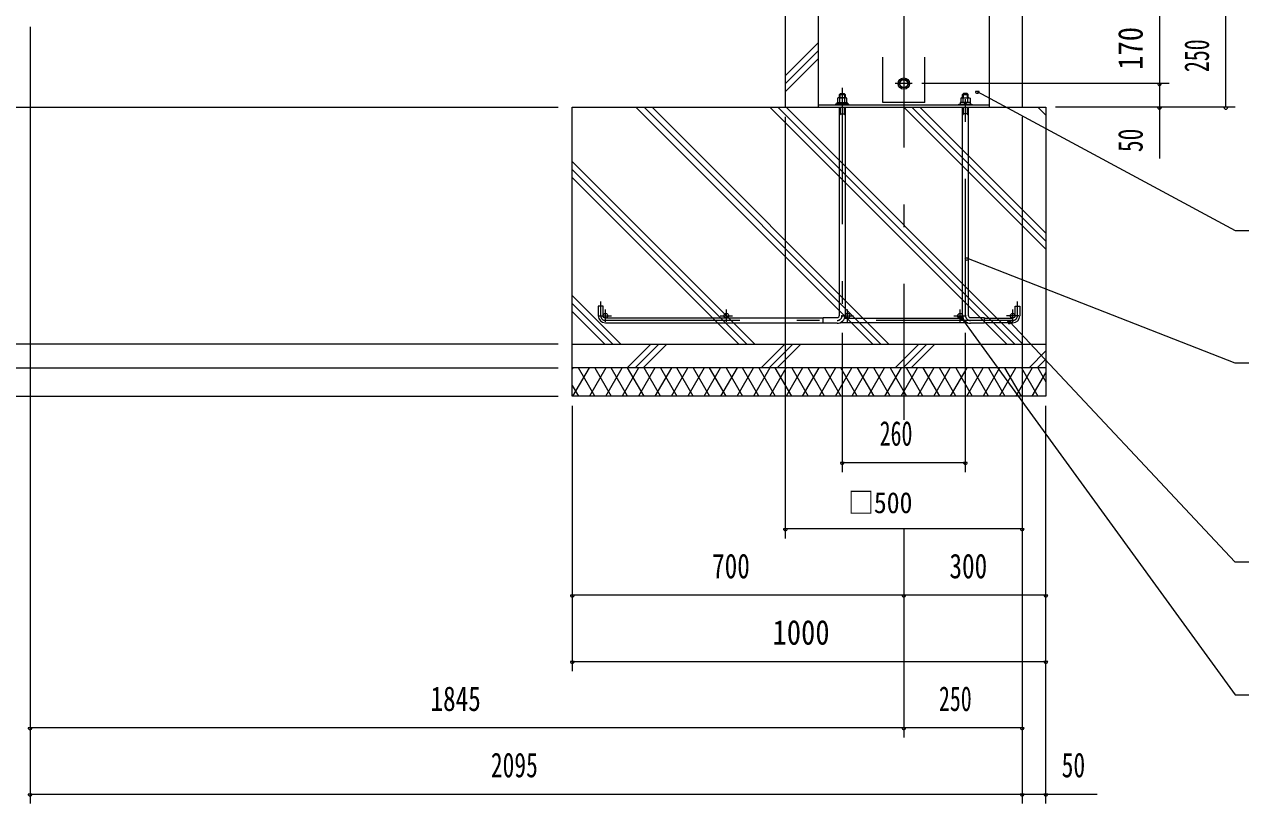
# Model space of a CAD drawing. Units: millimetres, scale not verified, with parts at other scales. Extents: x -25342 to 25343, y -10500 to 10500.
# Drawn here: x 15489 to 21909, y -3330 to 783 of the extents above; entities that cross this region are included whole.
import ezdxf
from ezdxf.enums import TextEntityAlignment as Align

# ---------------------------------------------------------------- set-up
doc = ezdxf.new("R2010")
doc.units = ezdxf.units.MM
doc.header["$LTSCALE"] = 60
doc.linetypes.add('USER2', pattern=[10, 4, -6])
doc.linetypes.add('USER3', pattern=[24, 12, -5, 2, -5])
for name, color, linetype, lineweight in [('0-6_2-02BOLD', 7, 'Continuous', 18), ('0-7_2-12HIDDEN', 3, 'USER2', 18), ('0-8_2-22CENTER', 3, 'USER3', 18), ('0-9_2-42THIN', 4, 'Continuous', 18), ('0-A_2-52DIM', 3, 'Continuous', 18), ('0-B_2-62HATCH', 2, 'Continuous', 18)]:
    doc.layers.add(name, color=color, linetype=linetype, lineweight=lineweight)
doc.styles.add('ＭＳ ゴシック', font='')
doc.styles.get('ＭＳ ゴシック').set_extended_font_data('MS Gothic')

msp = doc.modelspace()

# ---------------------------------------------------------------- linework, layer by layer
at = {"layer": '0-6_2-02BOLD'}
for p, q in [((19793.92, 369.43), (19793.92, 392.17)), ((19818.46, 392.17), (19818.46, 369.43)), ((20443.92, 369.43), (20443.92, 392.17)), ((20468.46, 369.43), (20468.46, 392.17)), ((20471.19, 394.43), (20471.19, 412.67)), ((20581.19, 356.18), (19681.19, 356.18)), ((19779.32, 361.93), (19779.32, 369.43)), ((19791.19, -752.57), (19791.19, 344.93)), ((19798.69, 361.93), (19806.19, 369.43)), ((19813.69, 369.43), (19806.19, 361.93)), ((19821.19, 344.93), (19821.19, -752.57)), ((19841.19, 356.18), (19841.19, 361.93)), ((20421.19, 356.18), (20421.19, 361.93)), ((20441.19, -752.57), (20441.19, 344.93)), ((20448.69, 369.43), (20456.19, 361.93)), ((20463.69, 361.93), (20456.19, 369.43)), ((20471.19, 344.93), (20471.19, -752.57)), ((20483.06, 361.93), (20483.06, 369.43)), ((19791.19, 311.18), (19821.19, 311.18)), ((20471.19, 311.18), (20441.19, 311.18)), ((19706.19, -767.57), (18556.19, -767.57)), ((19818.46, -767.57), (20443.92, -767.57)), ((20556.19, -767.57), (20706.19, -767.57)), ((18556.19, -792.57), (19706.19, -792.57)), ((20469.33, -792.57), (19793.05, -792.57)), ((20556.19, -795.07), (20483.69, -795.07)), ((20706.19, -792.57), (20556.19, -792.57)), ((18381.19, -905.07), (20881.19, -905.07)), ((20881.19, -1030.07), (18381.19, -1030.07))]:
    msp.add_line(p, q, dxfattribs=at)
for points in [[(20242.56, 1167.48), (20756.19, 1169.93), (20756.19, 344.93)], [(19506.19, 344.93), (19506.19, 969.93), (15518.69, 969.93)], [(19681.19, 344.93), (19681.19, 969.93), (20581.19, 969.93), (20581.19, 344.93)], [(19830.72, 369.43), (19830.72, 392.17), (19826.81, 394.43), (19785.57, 394.43), (19781.65, 392.17), (19781.65, 369.43)], [(19791.19, 412.67), (19796.19, 417.67), (19816.19, 417.67), (19821.19, 412.67)], [(19791.19, 394.43), (19791.19, 412.67), (19821.19, 412.67), (19821.19, 394.43)], [(20435.57, 394.43), (20431.65, 392.17), (20431.65, 369.43)], [(20435.57, 394.43), (20476.81, 394.43), (20480.72, 392.17), (20480.72, 369.43)], [(20441.19, 394.43), (20441.19, 412.67), (20471.19, 412.67), (20466.19, 417.67), (20446.19, 417.67), (20441.19, 412.67)], [(19841.19, 361.93), (19771.19, 361.93), (19771.19, 356.18)], [(19779.32, 369.43), (19833.06, 369.43), (19833.06, 361.93)], [(20421.19, 361.93), (20491.19, 361.93), (20491.19, 356.18)], [(20483.06, 369.43), (20429.32, 369.43), (20429.32, 361.93)], [(18543.69, -755.07), (18543.69, -705.07), (18518.69, -705.07), (18518.69, -755.07)], [(20718.69, -755.07), (20718.69, -705.07), (20743.69, -705.07), (20743.69, -755.07)], [(19778.69, -795.07), (19706.19, -795.07), (19706.19, -765.07), (19778.69, -765.07)], [(20483.69, -765.07), (20556.19, -765.07), (20556.19, -795.07)]]:
    msp.add_lwpolyline(points, dxfattribs=at)
for points in [[(20143.46, 448.68), (20118.92, 448.68), (20106.65, 469.93), (20118.92, 491.18), (20143.46, 491.18), (20155.72, 469.93)], [(20881.19, -1180.07), (18381.19, -1180.07), (18381.19, 344.93), (20881.19, 344.93)]]:
    msp.add_lwpolyline(points, close=True, dxfattribs=at)
for centre, radius in [((20131.19, 469.93), 30), ((20131.19, 469.93), 20.62), ((18556.19, -755.07), 12.5), ((19194.94, -755.07), 12.5), ((19833.69, -755.07), 12.5), ((20428.69, -755.07), 12.5), ((20706.19, -755.07), 12.5)]:
    msp.add_circle(centre, radius, dxfattribs=at)
for centre, radius, start, end in [((19787.79, 384.97), 9.46, 49.5701, 90), ((19806.19, 359.98), 34.45, 69.13593, 110.86406), ((19824.59, 384.97), 9.46, 90, 130.42989), ((20437.78, 384.97), 9.46, 49.57011, 90), ((20456.19, 359.98), 34.45, 69.13594, 110.86407), ((20474.59, 384.97), 9.46, 90, 130.4299), ((18556.19, -755.07), 37.5, 180, 270), ((19778.69, -752.57), 42.5, 270, 0), ((19778.69, -752.57), 12.5, 270, 0), ((20483.69, -752.57), 42.5, 180, 270), ((20483.69, -752.57), 12.5, 180, 270), ((20706.19, -755.07), 37.5, 270, 0)]:
    msp.add_arc(centre, radius, start, end, dxfattribs=at)
at = {"layer": '0-7_2-12HIDDEN'}
msp.add_line((20242.56, 369.93), (20242.56, 969.93), dxfattribs=at)
msp.add_lwpolyline([(20242.56, 369.93), (20019.81, 369.93), (20019.81, 969.93)], dxfattribs=at)
at = {"layer": '0-8_2-22CENTER'}
for p, q in [((20131.19, 5172.43), (20131.19, -1305.07)), ((20176.19, 469.93), (20086.19, 469.93)), ((19806.19, 447.67), (19806.19, -752.57)), ((20456.19, -752.57), (20456.19, 447.67)), ((18531.19, -755.07), (18531.19, -680.07)), ((20731.19, -755.07), (20731.19, -680.07)), ((18523.69, -755.07), (18588.69, -755.07)), ((18556.19, -787.57), (18556.19, -722.57)), ((19162.44, -755.07), (19227.44, -755.07)), ((19194.94, -787.57), (19194.94, -722.57)), ((19801.19, -755.07), (19866.19, -755.07)), ((19833.69, -787.57), (19833.69, -722.57)), ((20396.19, -755.07), (20461.19, -755.07)), ((20428.69, -787.57), (20428.69, -722.57)), ((20738.69, -755.07), (20673.69, -755.07)), ((20706.19, -787.57), (20706.19, -722.57)), ((20706.19, -780.07), (18556.19, -780.07))]:
    msp.add_line(p, q, dxfattribs=at)
for centre, radius, start, end in [((18556.19, -755.07), 25, 180, 270), ((19778.69, -752.57), 27.5, 270, 0), ((20483.69, -752.57), 27.5, 180, 270), ((20706.19, -755.07), 25, 270, 0)]:
    msp.add_arc(centre, radius, start, end, dxfattribs=at)
at = {"layer": '0-9_2-42THIN'}
for p, q in [((19794.94, 394.43), (19794.94, 416.41)), ((19817.44, 416.41), (19817.44, 394.43)), ((20444.94, 416.41), (20444.94, 394.43)), ((20467.44, 394.43), (20467.44, 416.41))]:
    msp.add_line(p, q, dxfattribs=at)
for points in [[(19794.94, 344.93), (19794.94, 311.18), (19791.19, 304.69)], [(19821.19, 304.69), (19817.44, 311.18), (19817.44, 344.93)], [(20444.94, 344.93), (20444.94, 311.18), (20441.19, 304.69)], [(20471.19, 304.69), (20467.44, 311.18), (20467.44, 344.93)]]:
    msp.add_lwpolyline(points, dxfattribs=at)
at = {"layer": '0-A_2-52DIM'}
for p, q in [((21831.19, 344.93), (21831.19, 5152.53)), ((21481.19, 894.93), (21481.19, 74.93)), ((15518.69, 769.93), (15518.69, -3330.07)), ((21531.19, 469.93), (20226.19, 469.93)), ((21491.19, 469.93), (21471.19, 469.93)), ((20529.23, 428.62), (20509.23, 428.62)), ((14043.69, 344.93), (18306.19, 344.93)), ((21881.19, 344.93), (20931.19, 344.93)), ((21491.19, 344.93), (21471.19, 344.93)), ((21841.19, 344.93), (21821.19, 344.93)), ((19506.19, -1930.07), (19506.19, 294.93)), ((20756.19, 294.93), (20756.19, -3330.07)), ((20473.88, -451.73), (20453.88, -451.73)), ((20442.32, -761.97), (20422.32, -761.97)), ((20698.46, -786.39), (20678.46, -786.39)), ((19806.19, -845.07), (19806.19, -1580.07)), ((20456.19, -1580.07), (20456.19, -845.07)), ((18306.19, -905.07), (14393.69, -905.07)), ((14393.69, -1030.07), (18306.19, -1030.07)), ((13693.69, -1180.07), (18306.19, -1180.07)), ((18381.19, -1230.07), (18381.19, -2630.07)), ((20881.19, -3330.07), (20881.19, -1230.07)), ((19816.19, -1530.07), (19796.19, -1530.07)), ((19806.19, -1530.07), (20456.19, -1530.07)), ((20466.19, -1530.07), (20446.19, -1530.07)), ((19516.19, -1880.07), (19496.19, -1880.07)), ((20756.19, -1880.07), (19506.19, -1880.07)), ((20131.19, -1880.07), (20131.19, -2980.07)), ((20766.19, -1880.07), (20746.19, -1880.07)), ((18391.19, -2230.07), (18371.19, -2230.07)), ((20881.19, -2230.07), (18381.19, -2230.07)), ((20141.19, -2230.07), (20121.19, -2230.07)), ((20891.19, -2230.07), (20871.19, -2230.07)), ((18391.19, -2580.07), (18371.19, -2580.07)), ((18381.19, -2580.07), (20881.19, -2580.07)), ((20891.19, -2580.07), (20871.19, -2580.07)), ((15528.69, -2930.07), (15508.69, -2930.07)), ((20756.19, -2930.07), (15518.69, -2930.07)), ((20141.19, -2930.07), (20121.19, -2930.07)), ((20766.19, -2930.07), (20746.19, -2930.07)), ((15528.69, -3280.07), (15508.69, -3280.07)), ((15518.69, -3280.07), (21151.19, -3280.07)), ((20766.19, -3280.07), (20746.19, -3280.07)), ((20891.19, -3280.07), (20871.19, -3280.07))]:
    msp.add_line(p, q, dxfattribs=at)
for points in [[(20519.23, 428.62), (21881.19, -305.07), (23881.19, -305.07)], [(23431.19, -1005.07), (21881.19, -1005.07), (20463.88, -451.73)], [(20432.32, -761.97), (21881.19, -2755.07), (23431.19, -2755.07)], [(23431.19, -2055.07), (21881.19, -2055.07), (20688.46, -786.39)]]:
    msp.add_lwpolyline(points, dxfattribs=at)
for centre in [(21481.19, 469.93), (20519.23, 428.62), (21481.19, 344.93), (21831.19, 344.93), (20463.88, -451.73), (20432.32, -761.97), (20688.46, -786.39), (19806.19, -1530.07), (20456.19, -1530.07), (19506.19, -1880.07), (20756.19, -1880.07), (18381.19, -2230.07), (20131.19, -2230.07), (20881.19, -2230.07), (18381.19, -2580.07), (20881.19, -2580.07), (15518.69, -2930.07), (20131.19, -2930.07), (20756.19, -2930.07), (15518.69, -3280.07), (20756.19, -3280.07), (20881.19, -3280.07)]:
    msp.add_arc(centre, 10, 180, 0, dxfattribs=at)
at = {"layer": '0-B_2-62HATCH'}
for p, q in [((19681.19, 687.36), (19506.19, 512.36)), ((19506.19, 469.93), (19681.19, 644.93)), ((19681.19, 602.5), (19506.19, 427.5)), ((19967.44, -905.07), (18717.44, 344.93)), ((18759.87, 344.93), (20009.87, -905.07)), ((20052.3, -905.07), (18802.3, 344.93)), ((19424.55, 344.93), (20674.55, -905.07)), ((20716.97, -905.07), (19466.98, 344.93)), ((19509.4, 344.93), (20759.4, -905.07)), ((20881.19, -404.6), (20131.65, 344.93)), ((20174.08, 344.93), (20881.19, -362.17)), ((20881.19, -319.75), (20216.51, 344.93)), ((20752.98, 344.93), (20756.19, 348.14)), ((20838.76, 344.93), (20881.19, 302.51)), ((18381.19, 58.93), (19345.19, -905.07)), ((19302.76, -905.07), (18381.19, 16.5)), ((18381.19, -25.92), (19260.34, -905.07)), ((18638.08, -905.07), (18381.19, -648.18)), ((18381.19, -690.6), (18595.66, -905.07)), ((18553.23, -905.07), (18381.19, -733.03)), ((18670.87, -1030.07), (18795.87, -905.07)), ((18838.29, -905.07), (18713.29, -1030.07)), ((18755.72, -1030.07), (18880.72, -905.07)), ((19377.98, -1030.07), (19502.97, -905.07)), ((19545.4, -905.07), (19420.4, -1030.07)), ((19462.83, -1030.07), (19587.83, -905.07)), ((20210.08, -905.07), (20085.08, -1030.07)), ((20127.51, -1030.07), (20252.51, -905.07)), ((20169.94, -1030.07), (20294.93, -905.07)), ((20792.19, -1030.07), (20881.19, -941.07)), ((20881.19, -983.5), (20834.61, -1030.07)), ((20881.19, -1025.92), (20877.04, -1030.07)), ((18384.7, -1030.07), (18381.19, -1036.15)), ((18384.7, -1180.07), (18471.31, -1030.07)), ((18500.17, -1180.07), (18413.57, -1030.07)), ((18557.91, -1030.07), (18471.31, -1180.07)), ((18500.17, -1030.07), (18586.78, -1180.07)), ((18557.91, -1180.07), (18644.51, -1030.07)), ((18673.38, -1180.07), (18586.78, -1030.07)), ((18731.11, -1030.07), (18644.51, -1180.07)), ((18759.98, -1180.07), (18673.38, -1030.07)), ((18817.72, -1030.07), (18731.11, -1180.07)), ((18846.58, -1180.07), (18759.98, -1030.07)), ((18904.32, -1030.07), (18817.72, -1180.07)), ((18846.58, -1030.07), (18933.19, -1180.07)), ((18904.32, -1180.07), (18990.92, -1030.07)), ((19019.79, -1180.07), (18933.19, -1030.07)), ((19077.52, -1030.07), (18990.92, -1180.07)), ((19019.79, -1030.07), (19106.39, -1180.07)), ((19077.52, -1180.07), (19164.12, -1030.07)), ((19193, -1180.07), (19106.39, -1030.07)), ((19250.73, -1030.07), (19164.12, -1180.07)), ((19193, -1030.07), (19279.6, -1180.07)), ((19250.73, -1180.07), (19337.33, -1030.07)), ((19366.2, -1180.07), (19279.6, -1030.07)), ((19423.94, -1030.07), (19337.33, -1180.07)), ((19366.2, -1030.07), (19452.8, -1180.07)), ((19423.94, -1180.07), (19510.54, -1030.07)), ((19539.4, -1180.07), (19452.8, -1030.07)), ((19597.14, -1030.07), (19510.54, -1180.07)), ((19539.4, -1030.07), (19626.01, -1180.07)), ((19597.14, -1180.07), (19683.74, -1030.07)), ((19712.61, -1180.07), (19626.01, -1030.07)), ((19770.34, -1030.07), (19683.74, -1180.07)), ((19712.61, -1030.07), (19799.22, -1180.07)), ((19770.34, -1180.07), (19856.95, -1030.07)), ((19885.81, -1180.07), (19799.21, -1030.07)), ((19943.55, -1030.07), (19856.95, -1180.07)), ((19885.81, -1030.07), (19972.42, -1180.07)), ((19943.55, -1180.07), (20030.15, -1030.07)), ((20059.02, -1180.07), (19972.42, -1030.07)), ((20116.75, -1030.07), (20030.15, -1180.07)), ((20059.02, -1030.07), (20145.62, -1180.07)), ((20116.75, -1180.07), (20203.36, -1030.07)), ((20232.22, -1180.07), (20145.62, -1030.07)), ((20289.96, -1030.07), (20203.36, -1180.07)), ((20232.22, -1030.07), (20318.83, -1180.07)), ((20289.96, -1180.07), (20376.56, -1030.07)), ((20405.43, -1180.07), (20318.83, -1030.07)), ((20463.16, -1030.07), (20376.56, -1180.07)), ((20405.43, -1030.07), (20492.03, -1180.07)), ((20463.16, -1180.07), (20549.77, -1030.07)), ((20578.64, -1180.07), (20492.03, -1030.07)), ((20636.37, -1030.07), (20549.77, -1180.07)), ((20578.64, -1030.07), (20665.24, -1180.07)), ((20636.37, -1180.07), (20722.97, -1030.07)), ((20751.84, -1180.07), (20665.24, -1030.07)), ((20809.57, -1030.07), (20722.97, -1180.07)), ((20751.84, -1030.07), (20838.44, -1180.07)), ((20809.57, -1180.07), (20881.19, -1056.03)), ((20838.44, -1030.07), (20881.19, -1104.11)), ((18381.19, -1123.99), (18413.57, -1180.07))]:
    msp.add_line(p, q, dxfattribs=at)

# ---------------------------------------------------------------- texts
at = {"layer": '0-A_2-52DIM', "color": 7, "style": 'ＭＳ ゴシック'}
for s, width, p in [('170', 0.85, (21431.19, 542.94)), ('250', 0.65, (21781.19, 530.6)), ('50', 0.7, (21431.19, 108.21))]:
    msp.add_text(s, height=130.2, rotation=90, dxfattribs=dict(at, width=width)).set_placement(p, align=Align.BOTTOM_LEFT)
for s, height, width, p in [('260', 130.2, 0.65, (20003.91, -1480.07)), ('□500', 110.7, 0.9, (19837.44, -1830.07)), ('700', 130.2, 0.75, (19119.18, -2180.07)), ('300', 130.2, 0.75, (20372.09, -2180.07)), ('1000', 130.2, 0.85, (19438.39, -2530.07)), ('1845', 130.2, 0.75, (17632.71, -2880.07)), ('250', 130.2, 0.65, (20316.86, -2880.07)), ('2095', 130.2, 0.7, (17951.43, -3230.07)), ('50', 130.2, 0.7, (20964.47, -3230.07))]:
    msp.add_text(s, height=height, dxfattribs=dict(at, width=width)).set_placement(p, align=Align.BOTTOM_LEFT)

doc.saveas('drawing.dxf')
